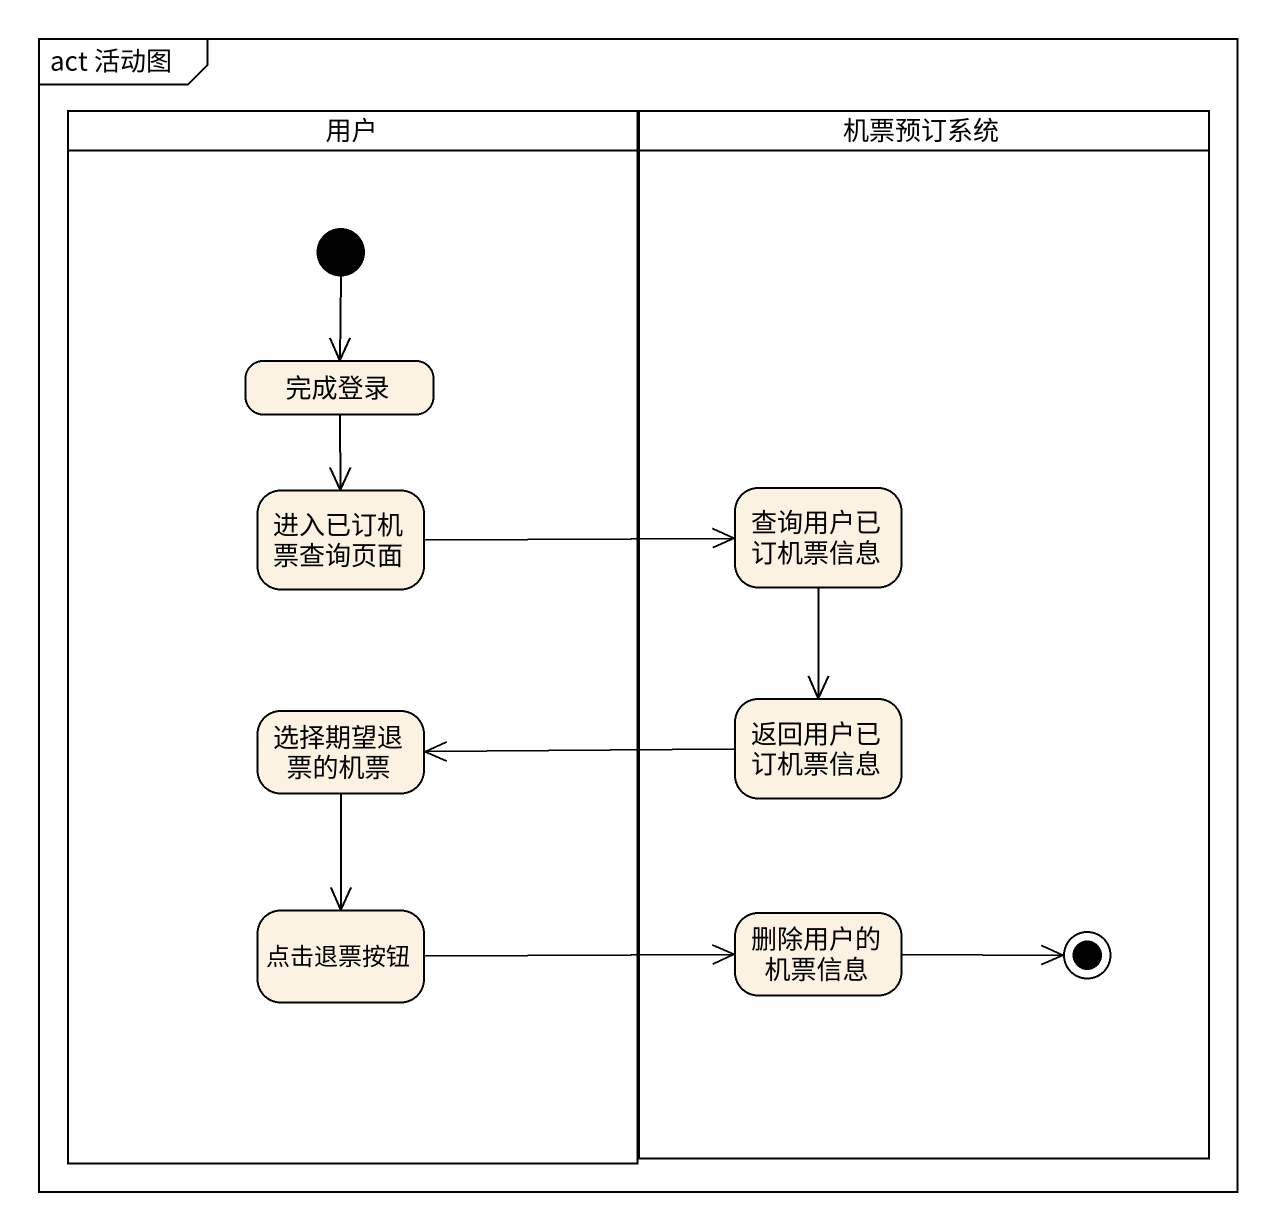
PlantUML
@startuml
mainframe act 活动图
hide empty description
state 用户 <<partition>> {
  state 完成登录
  state 进入已订机票查询页面
  state 选择期望退票的机票
  state 点击退票按钮
  [*] --> 完成登录
}
state 机票预订系统 <<partition>> {
  state 查询用户已订机票信息
  state 返回用户已订机票信息
  state 删除用户的机票信息
  删除用户的机票信息 -right-> [*]
}
完成登录 --> 进入已订机票查询页面
进入已订机票查询页面 -right-> 查询用户已订机票信息
查询用户已订机票信息 --> 返回用户已订机票信息
选择期望退票的机票 --> 点击退票按钮
返回用户已订机票信息 -left-> 选择期望退票的机票
点击退票按钮 -right-> 删除用户的机票信息
@enduml
